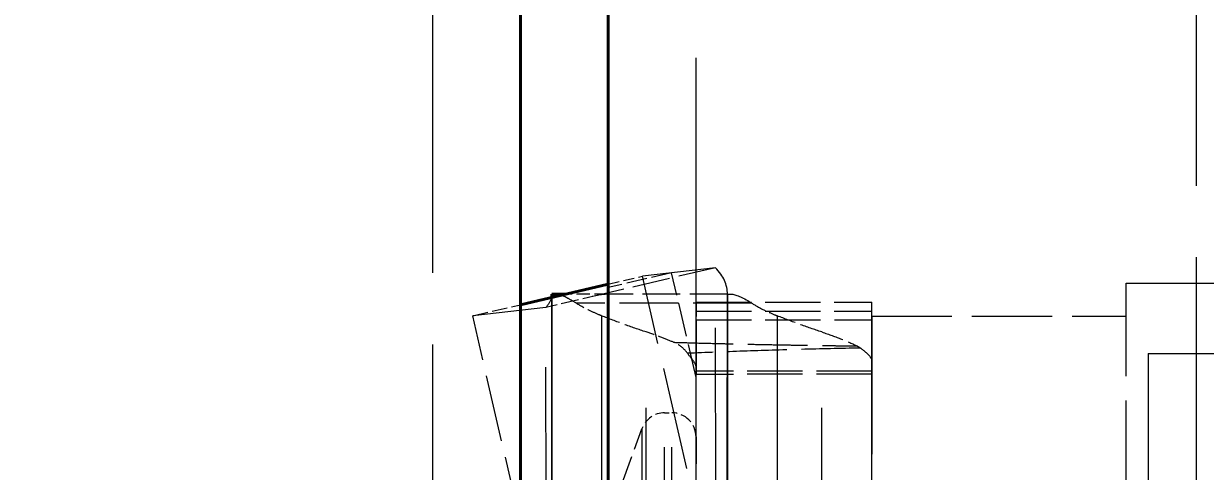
# Model space of a CAD drawing. Header units: millimetres. Extents: x 0 to 2523, y 0 to 1782.
# Drawn here: x 493.4 to 520.31, y 1006.54 to 1016.72 of the extents above; entities that cross this region are included whole.
import ezdxf

# ---------------------------------------------------------------- set-up
doc = ezdxf.new("R2010")
doc.units = ezdxf.units.MM
doc.header["$LTSCALE"] = 3
doc.linetypes.add('DASHED', pattern=[0.2067, 0.1654, -0.0413])
for name, color, linetype, lineweight in [('가려진 것(ISO)', 2, 'DASHED', 18), ('가려진 좁은 것(ISO)', 2, 'DASHED', 18), ('가시적인 것(ISO)', 3, 'Continuous', 40), ('가시적인 좁은 것(ISO)', 3, 'Continuous', 35), ('치수(ISO)', 2, 'Continuous', 25)]:
    doc.layers.add(name, color=color, linetype=linetype, lineweight=lineweight)
doc.styles.add('치수 텍스트_PSTEK_POSCO', font='isocp.shx')
doc.dimstyles.new('치수_PSTEK_POSCO', dxfattribs={"dimscale": 3, "dimtxt": 2.5, "dimasz": 1.5, "dimexe": 1, "dimexo": 1.5, "dimgap": 1, "dimtad": 1, "dimrnd": 1e-08, "dimdsep": 46, "dimtxsty": '치수 텍스트_PSTEK_POSCO', "dimcen": 0.09, "dimdle": 10, "dimclrd": 7, "dimclre": 7, "dimclrt": 2, "dimadec": 1, "dimazin": 2, "dimtfac": 1, "dimtmove": 0, "dimatfit": 3, "dimfxl": 0, "dimtolj": 1, "dimlwd": -1, "dimlwe": -1, "dimarcsym": 0})

# ---------------------------------------------------------------- blocks, each defined once
blk = doc.blocks.new('*D60')
at = {"layer": 'Defpoints', "color": 0, "transparency": 16777216}
for p in [(311.712, 1170.969), (311.712, 1101.067), (559.712, 925.067)]:
    blk.add_point(p, dxfattribs=at)
at = {"layer": '치수(ISO)', "color": 7, "transparency": 16777216}
for p, q in [((311.712, 1105.567), (311.712, 1173.969)), ((559.712, 929.567), (559.712, 1173.969)), ((555.212, 1170.969), (316.212, 1170.969))]:
    blk.add_line(p, q, dxfattribs=at)
for points in [[(316.212, 1171.719), (316.212, 1170.219), (311.712, 1170.969)], [(555.212, 1171.719), (555.212, 1170.219), (559.712, 1170.969)]]:
    blk.add_solid(points, dxfattribs=at)
at = {"layer": '치수(ISO)', "color": 2, "transparency": 16777216, "insert": (437.991, 1177.72), "char_height": 7.5, "attachment_point": 4, "style": '치수 텍스트_PSTEK_POSCO'}
blk.add_mtext('\\A1;248', dxfattribs=at)

msp = doc.modelspace()

# ---------------------------------------------------------------- linework, layer by layer
at = {"layer": '가려진 것(ISO)', "ltscale": 13.141838}
for p, q in [((502.7116, 1099.0669), (502.7116, 553.0669)), ((508.7116, 553.0669), (508.7116, 1099.0669))]:
    msp.add_line(p, q, dxfattribs=at)
at = {"layer": '가려진 것(ISO)', "ltscale": 13.109228}
msp.add_line((520.1116, 574.0669), (520.1116, 1078.0669), dxfattribs=at)
at = {"layer": '가려진 것(ISO)', "ltscale": 1.731117}
for p, q in [((509.1557, 1011.1683), (506.5217, 1010.5532)), ((509.427, 1010.5669), (506.7002, 1010.5669))]:
    msp.add_line(p, q, dxfattribs=at)
at = {"layer": '가려진 것(ISO)', "ltscale": 0.510403}
msp.add_line((506.7116, 1010.7949), (507.4884, 1010.9763), dxfattribs=at)
at = {"layer": '가려진 것(ISO)', "ltscale": 10.630617}
for p, q in [((509.1557, 1011.1683), (507.4884, 1010.9763)), ((505.2918, 1010.2659), (503.6244, 1010.074))]:
    msp.add_line(p, q, dxfattribs=at)
at = {"layer": '가려진 것(ISO)', "ltscale": 4.708343}
msp.add_line((509.1613, 1003.7522), (507.4884, 1010.9763), dxfattribs=at)
at = {"layer": '가려진 것(ISO)', "ltscale": 9.837123}
msp.add_line((518.5116, 1010.8169), (530.7116, 1010.8169), dxfattribs=at)
at = {"layer": '가려진 것(ISO)', "ltscale": 4.455295}
msp.add_line((518.5116, 1005.94), (518.5116, 1010.8169), dxfattribs=at)
at = {"layer": '가려진 것(ISO)', "ltscale": 0.808278}
msp.add_line((506.5217, 1010.5532), (505.2918, 1010.2659), dxfattribs=at)
at = {"layer": '가려진 것(ISO)', "ltscale": 7.548428}
msp.add_line((505.4194, 1010.5669), (505.4244, 1010.5669), dxfattribs=at)
at = {"layer": '가려진 것(ISO)', "ltscale": 15.320109}
for p, q in [((505.4194, 1010.5669), (505.4194, 991.5669)), ((509.42, 1010.5669), (509.42, 991.5669))]:
    msp.add_line(p, q, dxfattribs=at)
at = {"layer": '가려진 것(ISO)', "ltscale": 14.79346}
for p, q in [((505.4338, 1001.5711), (505.427, 1010.5659)), ((509.4338, 1001.5742), (509.427, 1010.5689))]:
    msp.add_line(p, q, dxfattribs=at)
at = {"layer": '가려진 것(ISO)', "ltscale": 0.612689}
msp.add_line((506.7002, 1010.5669), (505.735, 1010.5669), dxfattribs=at)
at = {"layer": '가려진 것(ISO)', "ltscale": 2.539495}
msp.add_line((508.7113, 1010.3835), (512.7113, 1010.3835), dxfattribs=at)
at = {"layer": '가려진 것(ISO)', "ltscale": 0.44848}
msp.add_line((509.427, 1010.5669), (509.514, 1010.5669), dxfattribs=at)
at = {"layer": '가려진 것(ISO)', "ltscale": 0.714475}
msp.add_line((503.6244, 1010.074), (504.7116, 1010.3279), dxfattribs=at)
at = {"layer": '가려진 것(ISO)', "ltscale": 3.059768}
msp.add_line((504.7116, 1005.3793), (503.6244, 1010.074), dxfattribs=at)
at = {"layer": '가려진 것(ISO)', "ltscale": 6.327119}
msp.add_line((512.7116, 1010.0669), (512.7116, 1005.0906), dxfattribs=at)
at = {"layer": '가려진 것(ISO)', "ltscale": 3.682313}
msp.add_line((512.7116, 1010.0669), (518.5116, 1010.0669), dxfattribs=at)
at = {"layer": '가려진 것(ISO)', "ltscale": 12.853812}
msp.add_line((512.7167, 993.0962), (512.7167, 1009.0375), dxfattribs=at)
at = {"layer": '가려진 것(ISO)', "ltscale": 13.763361}
msp.add_line((519.0116, 1009.2169), (519.0116, 992.9169), dxfattribs=at)
at = {"layer": '가려진 것(ISO)', "ltscale": 12.659248}
msp.add_line((519.0116, 1009.2169), (534.7116, 1009.2169), dxfattribs=at)
at = {"layer": '가려진 것(ISO)', "ltscale": 12.64015}
msp.add_line((508.7161, 993.2287), (508.7161, 1008.905), dxfattribs=at)
at = {"layer": '가려진 것(ISO)', "ltscale": 0.104586}
msp.add_line((507.9968, 1007.8669), (508.1616, 1007.8669), dxfattribs=at)
at = {"layer": '가려진 것(ISO)', "ltscale": 1.469374}
msp.add_line((506.6883, 1005.3301), (507.4799, 1007.505), dxfattribs=at)
at = {"layer": '가려진 것(ISO)', "ltscale": 0.426521}
msp.add_arc((507.9968, 1007.3169), 0.55, 90, 160, dxfattribs=at)
at = {"layer": '가려진 것(ISO)', "ltscale": 0.548413}
msp.add_arc((508.1616, 1007.3169), 0.55, 0, 90, dxfattribs=at)
at = {"layer": '가려진 것(ISO)', "ltscale": 2.19112}
for centre in [(508.7113, 1005.3835), (512.7113, 1005.3835)]:
    msp.add_ellipse(centre, major_axis=(0, 5), ratio=0.0004255, start_param=5.879393, end_param=6.5696509, dxfattribs=at)
at = {"layer": '가려진 것(ISO)', "ltscale": 13.117392}
for centre, major_axis, start_param, end_param in [((508.7119, 1001.0669), (0, 9.5), 0.2864656, 2.855127), ((512.7119, 1001.0669), (0, -9.5), 3.4280582, 5.9967196)]:
    msp.add_ellipse(centre, major_axis=major_axis, ratio=0.0004255, start_param=start_param, end_param=end_param, dxfattribs=at)
at = {"layer": '가려진 것(ISO)', "ltscale": 3.154497}
for centre, start_param, end_param in [((508.7147, 1023.775), 5.879393, 6.210637), ((512.7147, 1023.775), 5.8793931, 6.2106371)]:
    msp.add_ellipse(centre, major_axis=(0, -15), ratio=0.0004255, start_param=start_param, end_param=end_param, dxfattribs=at)
at = {"layer": '가려진 것(ISO)', "ltscale": 2.048363}
msp.add_open_spline([(509.427, 1010.5669), (509.4274, 1010.7743), (509.336, 1010.9816), (509.1557, 1011.1683)], degree=3, dxfattribs=at)
at = {"layer": '가려진 것(ISO)', "ltscale": 1.263882}
msp.add_open_spline([(505.4184, 1010.4929), (505.4013, 1010.4202), (505.3589, 1010.3459), (505.2918, 1010.2659)], degree=3, dxfattribs=at)
at = {"layer": '가려진 것(ISO)', "ltscale": 0.917635}
msp.add_open_spline([(505.983, 1010.3607), (505.9154, 1010.4035), (505.8521, 1010.4407), (505.6716, 1010.5351), (505.5775, 1010.5654), (505.5133, 1010.5669)], degree=3, knots=[-2.39231706, -2.39231706, -2.39231706, -2.39231706, -2.3486929, -2.3486929, -2.25464695, -2.25464695, -2.25464695, -2.25464695], dxfattribs=at)
at = {"layer": '가려진 것(ISO)', "ltscale": 1.787673}
msp.add_open_spline([(506.7002, 1010.5669), (506.7002, 1010.5669), (506.7002, 1010.5669), (506.7002, 1010.5669), (506.5773, 1010.5661), (506.3493, 1010.5129)], degree=3, knots=[0, 0, 0, 0, 0.00123737, 0.00123737, 0.28082374, 0.28082374, 0.28082374, 0.28082374], dxfattribs=at)
at = {"layer": '가려진 것(ISO)', "ltscale": 0.917555}
msp.add_open_spline([(509.514, 1010.5669), (509.6062, 1010.5655), (509.7643, 1010.4979), (509.9672, 1010.3711), (509.9754, 1010.3659), (509.9837, 1010.3607)], degree=3, knots=[-2.32675333, -2.32675333, -2.32675333, -2.32675333, -2.19233301, -2.19233301, -2.18674205, -2.18674205, -2.18674205, -2.18674205], dxfattribs=at)
at = {"layer": '가려진 것(ISO)', "ltscale": 0.690919}
msp.add_open_spline([(506.5611, 1010.0742), (506.5398, 1010.0826), (506.5187, 1010.0911), (506.4977, 1010.0997), (506.4128, 1010.1347), (506.3312, 1010.1713), (506.2535, 1010.2096), (506.1568, 1010.2573), (506.0661, 1010.3077), (505.983, 1010.3607)], degree=3, knots=[0, 0, 0, 0, 0.0988299, 0.0988299, 0.0988299, 0.5, 0.5, 0.5, 1, 1, 1, 1], dxfattribs=at)
at = {"layer": '가려진 것(ISO)', "ltscale": 0.690815}
msp.add_open_spline([(509.9837, 1010.3607), (510.0669, 1010.3077), (510.1575, 1010.2573), (510.2543, 1010.2096), (510.3322, 1010.1711), (510.414, 1010.1344), (510.4992, 1010.0994), (510.5199, 1010.0909), (510.5407, 1010.0825), (510.5617, 1010.0742)], degree=3, knots=[0, 0, 0, 0, 0.5, 0.5, 0.5, 0.9025059, 0.9025059, 0.9025059, 1, 1, 1, 1], dxfattribs=at)
at = {"layer": '가려진 것(ISO)', "ltscale": 1.037947}
for points, knots in [([(507.5743, 1009.7063), (507.4048, 1009.7626), (507.2355, 1009.8215), (506.8978, 1009.9441), (506.7292, 1010.0079), (506.5611, 1010.0742)], [-0.16348865, -0.16348865, -0.16348865, -0.16348865, -0.08174478, -0.08174478, -0.000001, -0.000001, -0.000001, -0.000001]), ([(511.575, 1009.7063), (511.4054, 1009.7627), (511.2361, 1009.8215), (510.8984, 1009.9441), (510.7298, 1010.0079), (510.5617, 1010.0742)], [-0.16348834, -0.16348834, -0.16348834, -0.16348834, -0.08174464, -0.08174464, -0.000001, -0.000001, -0.000001, -0.000001])]:
    msp.add_open_spline(points, degree=3, knots=knots, dxfattribs=at)
at = {"layer": '가려진 것(ISO)', "ltscale": 0.746982}
msp.add_open_spline([(508.1992, 1009.4721), (508.1115, 1009.5103), (508.0146, 1009.5491), (507.9099, 1009.5883), (507.8053, 1009.6275), (507.693, 1009.667), (507.5743, 1009.7063)], degree=3, knots=[0, 0, 0, 0, 0.5, 0.5, 0.5, 1, 1, 1, 1], dxfattribs=at)
at = {"layer": '가려진 것(ISO)', "ltscale": 1.033177}
msp.add_open_spline([(511.575, 1009.7063), (511.7416, 1009.651), (511.8924, 1009.5966), (512.1623, 1009.4901), (512.2803, 1009.4382), (512.3781, 1009.389)], degree=3, knots=[-0.16282276, -0.16282276, -0.16282276, -0.16282276, -0.08246392, -0.08246392, -0.000001, -0.000001, -0.000001, -0.000001], dxfattribs=at)
at = {"layer": '가려진 것(ISO)', "ltscale": 0.580682}
msp.add_open_spline([(508.5171, 1009.2206), (508.4772, 1009.2759), (508.4309, 1009.3244), (508.3779, 1009.3662), (508.325, 1009.4081), (508.2655, 1009.4433), (508.1992, 1009.4721)], degree=3, knots=[0, 0, 0, 0, 0.5, 0.5, 0.5, 1, 1, 1, 1], dxfattribs=at)
at = {"layer": '가려진 것(ISO)', "ltscale": 0.156232}
msp.add_open_spline([(512.3781, 1009.389), (512.3927, 1009.3817), (512.4068, 1009.3738), (512.4341, 1009.3571), (512.4472, 1009.3483), (512.4599, 1009.339)], degree=3, knots=[0.000001, 0.000001, 0.000001, 0.000001, 0.012313333, 0.012313333, 0.024625639, 0.024625639, 0.024625639, 0.024625639], dxfattribs=at)
at = {"layer": '가려진 것(ISO)', "ltscale": 1.041271}
msp.add_open_spline([(512.4599, 1009.339), (512.5442, 1009.2768), (512.6087, 1009.2217), (512.695, 1009.1219), (512.7168, 1009.0773), (512.7167, 1009.0372)], degree=3, knots=[-0.16423316, -0.16423316, -0.16423316, -0.16423316, -0.08209167, -0.08209167, -0.00008865, -0.00008865, -0.00008865, -0.00008865], dxfattribs=at)
at = {"layer": '가려진 것(ISO)', "ltscale": 0.923971}
msp.add_open_spline([(508.7161, 1008.9047), (508.7162, 1008.9399), (508.6963, 1008.9807), (508.6217, 1009.0855), (508.5711, 1009.1457), (508.5171, 1009.2206)], degree=3, knots=[0.000001, 0.000001, 0.000001, 0.000001, 0.07765173, 0.07765173, 0.15274647, 0.15274647, 0.15274647, 0.15274647], dxfattribs=at)
at = {"layer": '가려진 것(ISO)', "ltscale": 3.790577}
msp.add_open_spline([(512.7142, 1008.8145), (512.7146, 1008.7424), (512.715, 1008.7248), (512.7159, 1008.7992), (512.7163, 1008.8911), (512.7167, 1009.0372)], degree=3, knots=[-0.59728772, -0.59728772, -0.59728772, -0.59728772, -0.29865558, -0.29865558, -0.00008864, -0.00008864, -0.00008864, -0.00008864], dxfattribs=at)
at = {"layer": '가려진 것(ISO)', "ltscale": 2.873697}
msp.add_open_spline([(508.7142, 1008.8145), (508.7145, 1008.7674), (508.7148, 1008.7468), (508.715, 1008.7431), (508.7153, 1008.7394), (508.7155, 1008.7527), (508.7157, 1008.7981), (508.7158, 1008.824), (508.716, 1008.8604), (508.7161, 1008.9047)], degree=3, knots=[0, 0, 0, 0, 0.3890197, 0.3890197, 0.3890197, 0.7780394, 0.7780394, 0.7780394, 1, 1, 1, 1], dxfattribs=at)
at = {"layer": '가려진 것(ISO)', "ltscale": 2.541035}
msp.add_open_spline([(512.715, 1008.7431), (511.3815, 1008.743), (510.0482, 1008.7429), (508.7151, 1008.7425)], degree=3, dxfattribs=at)
at = {"layer": '가려진 좁은 것(ISO)', "ltscale": 0.940741}
msp.add_line((508.1553, 1011.0531), (506.7116, 1010.7188), dxfattribs=at)
at = {"layer": '가려진 좁은 것(ISO)', "ltscale": 1.553127}
msp.add_line((508.7116, 1008.6708), (508.1553, 1011.0531), dxfattribs=at)
at = {"layer": '가려진 좁은 것(ISO)', "ltscale": 12.197012}
for p, q in [((509.1613, 1003.7522), (509.1557, 1011.1683)), ((505.2974, 1002.8499), (505.2918, 1010.2659))]:
    msp.add_line(p, q, dxfattribs=at)
at = {"layer": '가려진 좁은 것(ISO)', "ltscale": 15.320109}
for p, q in [((505.4194, 1010.5669), (505.4194, 991.5669)), ((505.4236, 1010.5669), (505.4236, 991.5669)), ((509.42, 1010.5669), (509.42, 991.5669)), ((509.4236, 991.5669), (509.4236, 1010.5669)), ((509.4244, 1010.5669), (509.4244, 991.5669))]:
    msp.add_line(p, q, dxfattribs=at)
at = {"layer": '가려진 좁은 것(ISO)', "ltscale": 5.47371}
msp.add_line((505.4244, 1001.9044), (505.4244, 1010.526), dxfattribs=at)
at = {"layer": '가려진 좁은 것(ISO)', "ltscale": 14.79346}
msp.add_line((505.4338, 1001.5711), (505.427, 1010.5659), dxfattribs=at)
at = {"layer": '가려진 좁은 것(ISO)', "ltscale": 14.802096}
msp.add_line((509.4338, 1001.5669), (509.427, 1010.5669), dxfattribs=at)
at = {"layer": '가려진 좁은 것(ISO)', "ltscale": 2.698427}
msp.add_line((509.9837, 1010.3607), (505.983, 1010.3607), dxfattribs=at)
at = {"layer": '가려진 좁은 것(ISO)', "ltscale": 2.539495}
for p, q in [((508.7107, 1010.1797), (512.7107, 1010.1797)), ((508.7122, 1009.9814), (512.7122, 1009.9814)), ((512.7142, 1008.8145), (508.7142, 1008.8145))]:
    msp.add_line(p, q, dxfattribs=at)
at = {"layer": '가려진 좁은 것(ISO)', "ltscale": 14.525633}
msp.add_line((506.5611, 1010.0742), (506.5611, 992.0595), dxfattribs=at)
at = {"layer": '가려진 좁은 것(ISO)', "ltscale": 14.52563}
msp.add_line((510.5617, 1010.0742), (510.5617, 992.0595), dxfattribs=at)
at = {"layer": '가려진 좁은 것(ISO)', "ltscale": 13.932404}
msp.add_line((507.5743, 992.4274), (507.5743, 1009.7063), dxfattribs=at)
at = {"layer": '가려진 좁은 것(ISO)', "ltscale": 13.932405}
msp.add_line((511.575, 992.4274), (511.575, 1009.7063), dxfattribs=at)
at = {"layer": '가려진 좁은 것(ISO)', "ltscale": 12.853303}
msp.add_line((512.7167, 993.0965), (512.7167, 1009.0372), dxfattribs=at)
at = {"layer": '가려진 좁은 것(ISO)', "ltscale": 12.639679}
msp.add_line((508.7161, 993.229), (508.7161, 1008.9047), dxfattribs=at)
at = {"layer": '가려진 좁은 것(ISO)', "ltscale": 11.483541}
for p, q in [((507.9968, 994.2669), (507.9968, 1007.8669)), ((508.1616, 994.2669), (508.1616, 1007.8669))]:
    msp.add_line(p, q, dxfattribs=at)
at = {"layer": '가려진 좁은 것(ISO)', "ltscale": 16.308598}
msp.add_line((507.4799, 1007.505), (507.4799, 994.6287), dxfattribs=at)
at = {"layer": '가려진 좁은 것(ISO)', "ltscale": 0.745215}
msp.add_ellipse((512.7116, 1001.0669), major_axis=(0, 9), ratio=0.0004255, start_param=6.1528452, end_param=6.2832798, dxfattribs=at)
at = {"layer": '가려진 좁은 것(ISO)', "ltscale": 3.615856}
msp.add_ellipse((512.7116, 1001.0669), major_axis=(0, 9), ratio=0.0004255, start_param=5.175884, end_param=5.808698, dxfattribs=at)
at = {"layer": '가려진 좁은 것(ISO)', "ltscale": 0.000216209}
msp.add_open_spline([(512.7116, 1009.9905), (512.7118, 1009.9905), (512.712, 1009.9905), (512.7121, 1009.9905)], degree=3, dxfattribs=at)
at = {"layer": '가려진 좁은 것(ISO)', "ltscale": 2.734044}
msp.add_open_spline([(508.1992, 1009.4721), (508.3121, 1009.4687), (508.4255, 1009.4654), (508.5393, 1009.4622), (508.7478, 1009.4563), (508.9577, 1009.4507), (509.1689, 1009.4455), (509.2972, 1009.4423), (509.4259, 1009.4392), (509.5551, 1009.4362), (509.6115, 1009.435), (509.668, 1009.4337), (509.7245, 1009.4324), (509.888, 1009.4288), (510.0521, 1009.4254), (510.2171, 1009.4222), (510.3634, 1009.4193), (510.5103, 1009.4166), (510.6578, 1009.414), (510.7541, 1009.4123), (510.8506, 1009.4106), (510.9474, 1009.409), (510.9828, 1009.4084), (511.0182, 1009.4078), (511.0536, 1009.4073), (511.1721, 1009.4054), (511.2909, 1009.4035), (511.4102, 1009.4018), (511.5171, 1009.4002), (511.6243, 1009.3987), (511.7319, 1009.3972), (511.8286, 1009.3959), (511.9255, 1009.3946), (512.0227, 1009.3934), (512.1105, 1009.3922), (512.1985, 1009.3911), (512.2867, 1009.3901), (512.3171, 1009.3897), (512.3476, 1009.3894), (512.3781, 1009.389)], degree=3, knots=[0, 0, 0, 0, 0.0844545, 0.0844545, 0.0844545, 0.2392845, 0.2392845, 0.2392845, 0.3333333, 0.3333333, 0.3333333, 0.3743632, 0.3743632, 0.3743632, 0.4929223, 0.4929223, 0.4929223, 0.5980553, 0.5980553, 0.5980553, 0.6666667, 0.6666667, 0.6666667, 0.6917173, 0.6917173, 0.6917173, 0.7754928, 0.7754928, 0.7754928, 0.8505712, 0.8505712, 0.8505712, 0.9180518, 0.9180518, 0.9180518, 0.9789633, 0.9789633, 0.9789633, 1, 1, 1, 1], dxfattribs=at)
at = {"layer": '가려진 좁은 것(ISO)', "ltscale": 2.707696}
msp.add_open_spline([(512.4599, 1009.339), (512.0005, 1009.3311), (511.5478, 1009.3215), (511.1035, 1009.3098), (510.6591, 1009.2982), (510.2232, 1009.2844), (509.7927, 1009.2691), (509.3622, 1009.2539), (508.9372, 1009.2372), (508.5171, 1009.2206)], degree=3, knots=[0, 0, 0, 0, 0.3333333, 0.3333333, 0.3333333, 0.6666667, 0.6666667, 0.6666667, 1, 1, 1, 1], dxfattribs=at)
at = {"layer": '가려진 좁은 것(ISO)', "ltscale": 0.001011}
msp.add_open_spline([(512.7134, 1009.0726), (512.7128, 1009.0726), (512.7122, 1009.0726), (512.7116, 1009.0726)], degree=3, dxfattribs=at)
at = {"layer": '가려진 좁은 것(ISO)', "ltscale": 15.938072}
msp.add_open_spline([(508.7116, 1007.3169), (508.7116, 1007.3169), (508.7116, 1007.3169), (508.7116, 1007.317), (508.7116, 1007.317), (508.7116, 1007.3171), (508.7116, 1007.3172), (508.7116, 1007.3174), (508.7116, 1007.3175), (508.7116, 1007.3177), (508.7116, 1007.3178), (508.7116, 1007.3184), (508.7116, 1007.3186), (508.7116, 1007.3191), (508.7116, 1007.3194), (508.7116, 1007.3199), (508.7116, 1007.3203), (508.7116, 1007.3213), (508.7116, 1007.3219), (508.7116, 1007.3227), (508.7116, 1007.323), (508.7116, 1007.3236), (508.7116, 1007.3236), (508.7115, 1007.3226), (508.7115, 1007.3206), (508.7114, 1007.3137), (508.7114, 1007.3068), (508.7113, 1007.2874), (508.7113, 1007.2749), (508.7112, 1007.2446), (508.7111, 1007.2268), (508.7111, 1007.1873), (508.711, 1007.1655), (508.7109, 1007.122), (508.7109, 1007.0992), (508.7108, 1007.0489), (508.7108, 1007.0216), (508.7107, 1006.9624), (508.7107, 1006.9306), (508.7106, 1006.8628), (508.7106, 1006.8268), (508.7105, 1006.751), (508.7105, 1006.7112), (508.7104, 1006.6284), (508.7104, 1006.5853), (508.7103, 1006.4967), (508.7103, 1006.4511), (508.7102, 1006.3582), (508.7102, 1006.311), (508.7101, 1006.2255), (508.7101, 1006.1858), (508.71, 1006.1031), (508.71, 1006.06), (508.71, 1005.971), (508.7099, 1005.9249), (508.7099, 1005.8303), (508.7099, 1005.7818), (508.7098, 1005.6827), (508.7098, 1005.6322), (508.7098, 1005.5299), (508.7097, 1005.478), (508.7097, 1005.3738), (508.7097, 1005.3213), (508.7096, 1005.2166), (508.7096, 1005.1644), (508.7096, 1005.0368), (508.7095, 1004.9557), (508.7095, 1004.7864), (508.7095, 1004.6981), (508.7094, 1004.5184), (508.7094, 1004.4269), (508.7093, 1004.2451), (508.7093, 1004.1548), (508.7093, 1003.9594), (508.7092, 1003.8469), (508.7092, 1003.6151), (508.7092, 1003.4957), (508.7091, 1003.2516), (508.7091, 1003.1268), (508.7091, 1002.8734), (508.7091, 1002.7448), (508.709, 1002.4855), (508.709, 1002.3548), (508.709, 1002.093), (508.709, 1001.9619), (508.709, 1001.7014), (508.709, 1001.5718), (508.709, 1001.3163), (508.709, 1001.1902), (508.709, 1001.0669), (508.709, 1000.9435), (508.709, 1000.8175), (508.709, 1000.5619), (508.709, 1000.4324), (508.709, 1000.1718), (508.709, 1000.0407), (508.709, 999.7789), (508.709, 999.6482), (508.7091, 999.3889), (508.7091, 999.2603), (508.7091, 999.0069), (508.7091, 998.8822), (508.7092, 998.638), (508.7092, 998.5186), (508.7092, 998.2868), (508.7093, 998.1744), (508.7093, 997.9789), (508.7093, 997.8886), (508.7094, 997.7069), (508.7094, 997.6153), (508.7095, 997.4356), (508.7095, 997.3473), (508.7095, 997.178), (508.7096, 997.0969), (508.7096, 996.9693), (508.7096, 996.9171), (508.7097, 996.8124), (508.7097, 996.76), (508.7097, 996.6557), (508.7098, 996.6038), (508.7098, 996.5015), (508.7098, 996.451), (508.7099, 996.3519), (508.7099, 996.3034), (508.7099, 996.2088), (508.71, 996.1628), (508.71, 996.0737), (508.71, 996.0306), (508.7101, 995.9479), (508.7101, 995.9082), (508.7102, 995.8228), (508.7102, 995.7755), (508.7103, 995.6827), (508.7103, 995.6371), (508.7104, 995.5484), (508.7104, 995.5053), (508.7105, 995.4225), (508.7105, 995.3827), (508.7106, 995.3069), (508.7106, 995.2709), (508.7107, 995.2031), (508.7107, 995.1713), (508.7108, 995.1122), (508.7108, 995.0848), (508.7109, 995.0346), (508.7109, 995.0117), (508.711, 994.9682), (508.7111, 994.9464), (508.7111, 994.9069), (508.7112, 994.8891), (508.7113, 994.8588), (508.7113, 994.8463), (508.7114, 994.8269), (508.7114, 994.82), (508.7115, 994.8131), (508.7115, 994.8111), (508.7116, 994.8102), (508.7116, 994.8102), (508.7116, 994.8107), (508.7116, 994.811), (508.7116, 994.8119), (508.7116, 994.8124), (508.7116, 994.8135), (508.7116, 994.8138), (508.7116, 994.8144), (508.7116, 994.8146), (508.7116, 994.8151), (508.7116, 994.8154), (508.7116, 994.8159), (508.7116, 994.816), (508.7116, 994.8162), (508.7116, 994.8163), (508.7116, 994.8166), (508.7116, 994.8166), (508.7116, 994.8167), (508.7116, 994.8168), (508.7116, 994.8168), (508.7116, 994.8168), (508.7116, 994.8169)], degree=3, knots=[2.7682585, 2.7682585, 2.7682585, 2.7682585, 2.7682654, 2.7682654, 2.7682736, 2.7682736, 2.768302, 2.768302, 2.768405, 2.768405, 2.7685079, 2.7685079, 2.7691488, 2.7691488, 2.7697897, 2.7697897, 2.7710714, 2.7710714, 2.7753516, 2.7753516, 2.7796319, 2.7796319, 2.7881924, 2.7881924, 2.8053134, 2.8053134, 2.8334237, 2.8334237, 2.861534, 2.861534, 2.8896444, 2.8896444, 2.9177547, 2.9177547, 2.9432586, 2.9432586, 2.9687626, 2.9687626, 2.9942666, 2.9942666, 3.0197705, 3.0197705, 3.0452745, 3.0452745, 3.0707784, 3.0707784, 3.0962824, 3.0962824, 3.1217864, 3.1217864, 3.142083, 3.142083, 3.1623796, 3.1623796, 3.1826762, 3.1826762, 3.2029728, 3.2029728, 3.2232694, 3.2232694, 3.243566, 3.243566, 3.2638626, 3.2638626, 3.2841593, 3.2841593, 3.3139229, 3.3139229, 3.3436866, 3.3436866, 3.3734502, 3.3734502, 3.4032139, 3.4032139, 3.4402162, 3.4402162, 3.4772185, 3.4772185, 3.5142208, 3.5142208, 3.5512231, 3.5512231, 3.5882254, 3.5882254, 3.6252277, 3.6252277, 3.66223, 3.66223, 3.6992323, 3.6992323, 3.6992323, 3.7362346, 3.7362346, 3.7732369, 3.7732369, 3.8102392, 3.8102392, 3.8472415, 3.8472415, 3.8842438, 3.8842438, 3.9212461, 3.9212461, 3.9582484, 3.9582484, 3.9952507, 3.9952507, 4.0250143, 4.0250143, 4.054778, 4.054778, 4.0845417, 4.0845417, 4.1143053, 4.1143053, 4.1346019, 4.1346019, 4.1548985, 4.1548985, 4.1751951, 4.1751951, 4.1954918, 4.1954918, 4.2157884, 4.2157884, 4.236085, 4.236085, 4.2563816, 4.2563816, 4.2766782, 4.2766782, 4.3021822, 4.3021822, 4.3276861, 4.3276861, 4.3531901, 4.3531901, 4.378694, 4.378694, 4.404198, 4.404198, 4.429702, 4.429702, 4.4552059, 4.4552059, 4.4807099, 4.4807099, 4.5088202, 4.5088202, 4.5369305, 4.5369305, 4.5650409, 4.5650409, 4.5931512, 4.5931512, 4.6102722, 4.6102722, 4.6188327, 4.6188327, 4.6231129, 4.6231129, 4.6273932, 4.6273932, 4.6286749, 4.6286749, 4.6293158, 4.6293158, 4.6299566, 4.6299566, 4.6300596, 4.6300596, 4.6301625, 4.6301625, 4.6301909, 4.6301909, 4.6301992, 4.6301992, 4.6302061, 4.6302061, 4.6302061, 4.6302061], dxfattribs=at)
at = {"layer": '가시적인 것(ISO)'}
for p, q in [((504.7116, 1101.0669), (504.7116, 551.0669)), ((506.7116, 551.0669), (506.7116, 1101.0669)), ((504.7116, 1010.3279), (506.7116, 1010.7949)), ((505.4244, 1010.5669), (505.427, 1010.5669)), ((505.735, 1010.5669), (505.427, 1010.5669))]:
    msp.add_line(p, q, dxfattribs=at)
msp.add_open_spline([(505.427, 1010.5669), (505.4271, 1010.5423), (505.4242, 1010.5177), (505.4184, 1010.4929)], degree=3, dxfattribs=at)
at = {"layer": '가시적인 좁은 것(ISO)'}
msp.add_line((505.4244, 1010.526), (505.4244, 1010.5669), dxfattribs=at)

# ---------------------------------------------------------------- dimensions: what is measured, and where the dimension line sits
at = {"layer": '치수(ISO)', "color": 7}
dim = msp.add_linear_dim(base=(311.7116, 1170.9693), p1=(559.7116, 925.0669), p2=(311.7116, 1101.0669), angle=180, dimstyle='치수_PSTEK_POSCO', override={"dimdec": 2, "dimtp": 0, "dimtm": 0, "dimtdec": 2, "dimtofl": 0, "dimatfit": 1}, dxfattribs=at)
dim.commit()
dim.dimension.update_dxf_attribs({"geometry": '*D60', "text_midpoint": (445.2116, 1170.9693), "dimtype": 160})

doc.saveas('drawing.dxf')
